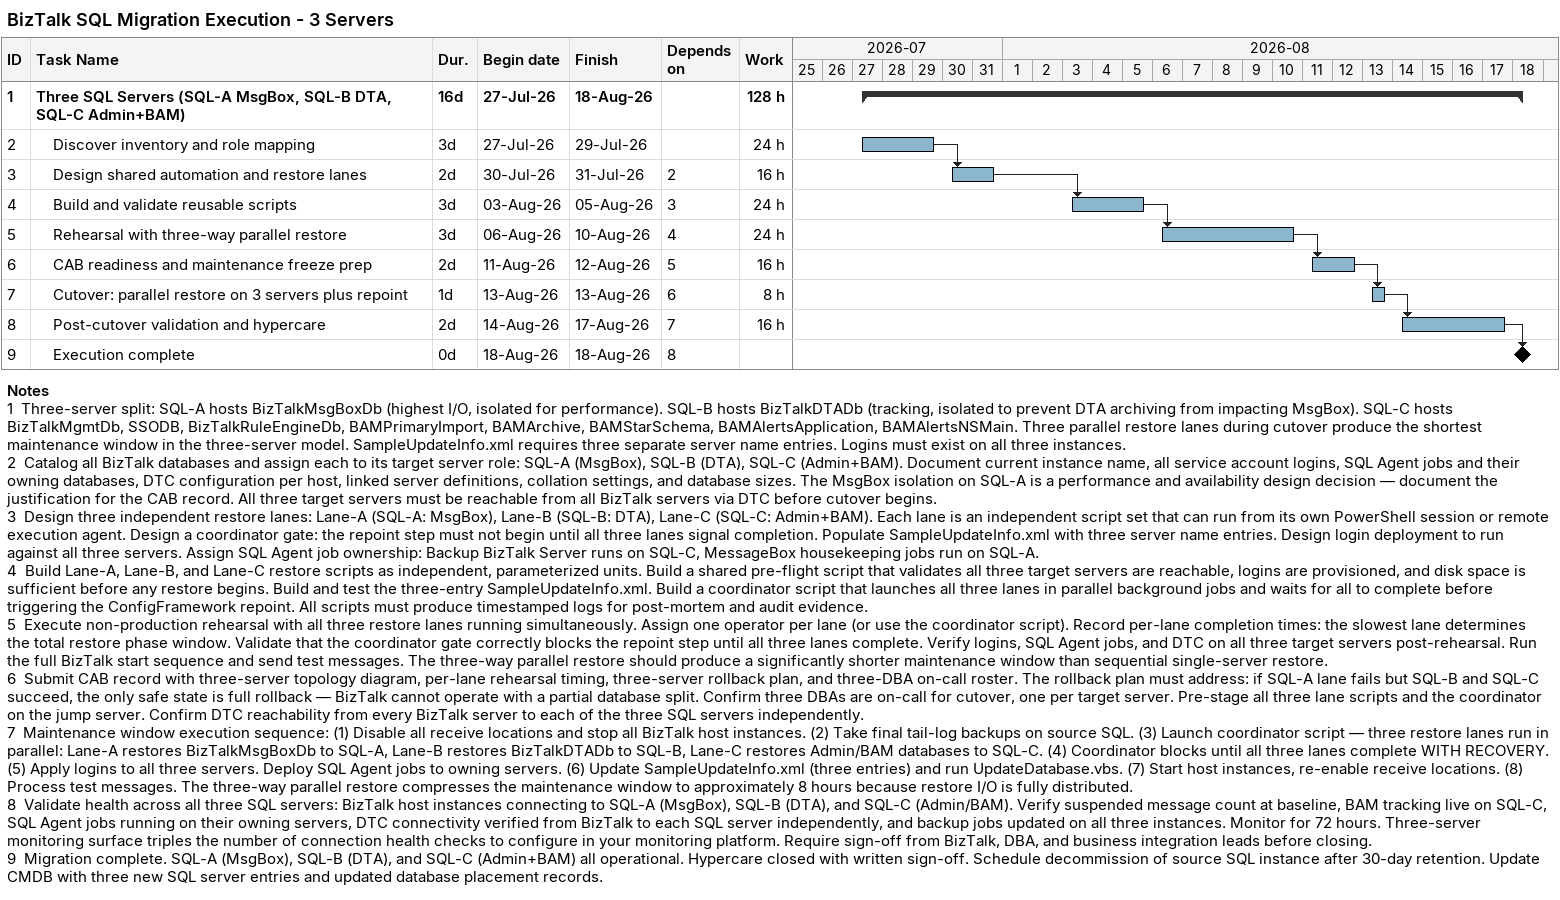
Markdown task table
BizTalk SQL Migration Execution - 3 Servers

| ID | Level | Task | Duration | Start | Finish | Predecessors | Work (h) |
|---|---|---|---|---|---|---|---|
| 1 | 1 | **Three SQL Servers (SQL-A MsgBox, SQL-B DTA, SQL-C Admin+BAM)** | 16d | 2026-07-27 | 2026-08-18 |  | 128 |
| 2 | 2 | Discover inventory and role mapping | 3d | 2026-07-27 | 2026-07-29 |  | 24 |
| 3 | 2 | Design shared automation and restore lanes | 2d | 2026-07-30 | 2026-07-31 | 2 | 16 |
| 4 | 2 | Build and validate reusable scripts | 3d | 2026-08-03 | 2026-08-05 | 3 | 24 |
| 5 | 2 | Rehearsal with three-way parallel restore | 3d | 2026-08-06 | 2026-08-10 | 4 | 24 |
| 6 | 2 | CAB readiness and maintenance freeze prep | 2d | 2026-08-11 | 2026-08-12 | 5 | 16 |
| 7 | 2 | Cutover: parallel restore on 3 servers plus repoint | 1d | 2026-08-13 | 2026-08-13 | 6 | 8 |
| 8 | 2 | Post-cutover validation and hypercare | 2d | 2026-08-14 | 2026-08-17 | 7 | 16 |
| 9 | 2 | Execution complete | 0d | 2026-08-18 | 2026-08-18 | 8 |  |

Notes
- 1: Three-server split: SQL-A hosts BizTalkMsgBoxDb (highest I/O, isolated for performance). SQL-B hosts BizTalkDTADb (tracking, isolated to prevent DTA archiving from impacting MsgBox). SQL-C hosts BizTalkMgmtDb, SSODB, BizTalkRuleEngineDb, BAMPrimaryImport, BAMArchive, BAMStarSchema, BAMAlertsApplication, BAMAlertsNSMain. Three parallel restore lanes during cutover produce the shortest maintenance window in the three-server model. SampleUpdateInfo.xml requires three separate server name entries. Logins must exist on all three instances.
- 2: Catalog all BizTalk databases and assign each to its target server role: SQL-A (MsgBox), SQL-B (DTA), SQL-C (Admin+BAM). Document current instance name, all service account logins, SQL Agent jobs and their owning databases, DTC configuration per host, linked server definitions, collation settings, and database sizes. The MsgBox isolation on SQL-A is a performance and availability design decision — document the justification for the CAB record. All three target servers must be reachable from all BizTalk servers via DTC before cutover begins.
- 3: Design three independent restore lanes: Lane-A (SQL-A: MsgBox), Lane-B (SQL-B: DTA), Lane-C (SQL-C: Admin+BAM). Each lane is an independent script set that can run from its own PowerShell session or remote execution agent. Design a coordinator gate: the repoint step must not begin until all three lanes signal completion. Populate SampleUpdateInfo.xml with three server name entries. Design login deployment to run against all three servers. Assign SQL Agent job ownership: Backup BizTalk Server runs on SQL-C, MessageBox housekeeping jobs run on SQL-A.
- 4: Build Lane-A, Lane-B, and Lane-C restore scripts as independent, parameterized units. Build a shared pre-flight script that validates all three target servers are reachable, logins are provisioned, and disk space is sufficient before any restore begins. Build and test the three-entry SampleUpdateInfo.xml. Build a coordinator script that launches all three lanes in parallel background jobs and waits for all to complete before triggering the ConfigFramework repoint. All scripts must produce timestamped logs for post-mortem and audit evidence.
- 5: Execute non-production rehearsal with all three restore lanes running simultaneously. Assign one operator per lane (or use the coordinator script). Record per-lane completion times: the slowest lane determines the total restore phase window. Validate that the coordinator gate correctly blocks the repoint step until all three lanes complete. Verify logins, SQL Agent jobs, and DTC on all three target servers post-rehearsal. Run the full BizTalk start sequence and send test messages. The three-way parallel restore should produce a significantly shorter maintenance window than sequential single-server restore.
- 6: Submit CAB record with three-server topology diagram, per-lane rehearsal timing, three-server rollback plan, and three-DBA on-call roster. The rollback plan must address: if SQL-A lane fails but SQL-B and SQL-C succeed, the only safe state is full rollback — BizTalk cannot operate with a partial database split. Confirm three DBAs are on-call for cutover, one per target server. Pre-stage all three lane scripts and the coordinator on the jump server. Confirm DTC reachability from every BizTalk server to each of the three SQL servers independently.
- 7: Maintenance window execution sequence: (1) Disable all receive locations and stop all BizTalk host instances. (2) Take final tail-log backups on source SQL. (3) Launch coordinator script — three restore lanes run in parallel: Lane-A restores BizTalkMsgBoxDb to SQL-A, Lane-B restores BizTalkDTADb to SQL-B, Lane-C restores Admin/BAM databases to SQL-C. (4) Coordinator blocks until all three lanes complete WITH RECOVERY. (5) Apply logins to all three servers. Deploy SQL Agent jobs to owning servers. (6) Update SampleUpdateInfo.xml (three entries) and run UpdateDatabase.vbs. (7) Start host instances, re-enable receive locations. (8) Process test messages. The three-way parallel restore compresses the maintenance window to approximately 8 hours because restore I/O is fully distributed.
- 8: Validate health across all three SQL servers: BizTalk host instances connecting to SQL-A (MsgBox), SQL-B (DTA), and SQL-C (Admin/BAM). Verify suspended message count at baseline, BAM tracking live on SQL-C, SQL Agent jobs running on their owning servers, DTC connectivity verified from BizTalk to each SQL server independently, and backup jobs updated on all three instances. Monitor for 72 hours. Three-server monitoring surface triples the number of connection health checks to configure in your monitoring platform. Require sign-off from BizTalk, DBA, and business integration leads before closing.
- 9: Migration complete. SQL-A (MsgBox), SQL-B (DTA), and SQL-C (Admin+BAM) all operational. Hypercare closed with written sign-off. Schedule decommission of source SQL instance after 30-day retention. Update CMDB with three new SQL server entries and updated database placement records.
